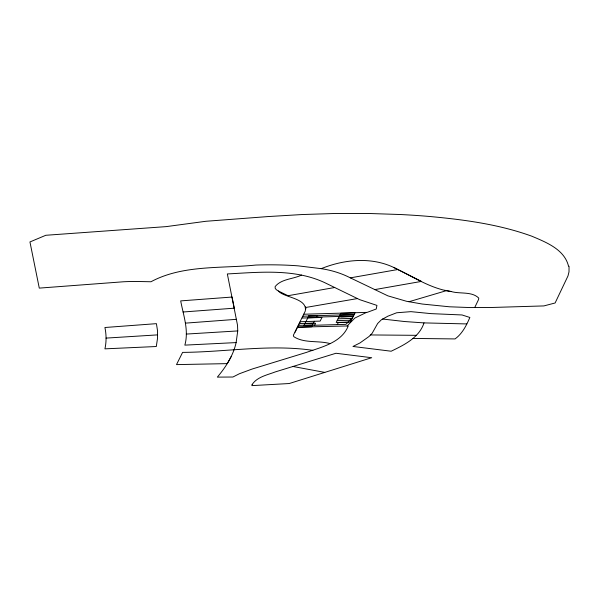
<?xml version="1.0" encoding="UTF-8"?>
<svg xmlns="http://www.w3.org/2000/svg" width="599" height="599" viewBox="0 0 599 599"><rect width="100%" height="100%" fill="white"/><g stroke="black" fill="none" stroke-linecap="round" stroke-linejoin="round"><path stroke-width="0.9" d="M157.485 334.886L157.492 330.543L156.421 323.655L104.915 327.503C106.405 334.542 106.487 341.819 104.93 348.85L156.294 346.514L157.5 338.495L157.485 334.886L106.03 338.106M183.054 311.997L234.314 308.178L232.038 297.052L180.688 300.893C183.391 315.388 189.029 330.304 184.851 345.129L236.118 342.591L237.743 330.925L237.526 325.279L227.343 273.945C259.614 272.216 294.476 268.517 324.651 282.616L359.617 299.635L376.936 305.4L376.232 309.009L367.15 312.379L303.76 314.235M301.514 275.061C293.211 279.231 281.26 278.79 275.143 286.607L275.173 288.179L276.251 289.661L278.355 291.009C284.188 297.845 307.624 298.017 305.303 311.023L293.36 335.29L293.735 336.623C304.105 343.519 318.324 340.352 329.914 343.556M236.118 342.591C233.258 355.589 225.816 367.052 217.355 377.115L232.914 377.018L239.405 373.739L252.186 369.021L306.403 352.414C321.753 346.978 341.572 342.695 348.274 325.938L297.523 327.181L295.112 332.213M466.808 323.932L424.017 322.898C419.24 337.656 404.108 344.979 391.162 351.224L352.953 346.469L359.984 342.942L369.021 336.496L372.166 333.261L377.647 323.505L381.376 319.784L387.95 316.152L396.673 312.768L410.929 311.652L430.951 313.621L462.039 314.962L469.863 317.463C466.381 325.497 462.346 333.68 455.038 338.929L412.891 338.435M474.7 307.594L478.601 299.455L478.758 298.092C471.787 291.121 459.897 294.191 451.069 291.496C431.699 288.89 415.04 277.869 397.766 269.528C374.285 256.394 345.421 258.843 321.229 268.659L298.317 265.866A115.929 28.827 -3.8 0 0 255.908 265.043C221.053 268.644 182.792 264.653 150.963 281.755L138.556 281.508A56.89 14.144 -3.8 0 0 123.394 281.777L39.279 288.112L29.95 241.951L45.816 235.28L166.178 226.624L205.891 221.278L268.082 216.568L302.008 214.547L335.687 213.469L368.58 213.476L400.282 214.517A274.971 68.383 -3.8 0 1 430.389 216.553C464.727 219.743 499.356 224.4 531.919 236.246C546.206 242.31 564.595 249.461 568.541 266.293L569.05 266.256L569.005 271.849L567.994 275.922L555.116 302.974L543.907 305.917L491.158 307.497L470.215 307.564L449.497 306.793L422.347 304.045L406.601 301.304L387.89 295.854L350.333 277.861C341.235 273.166 331.329 270.209 321.229 268.659M314.497 321.281L311.69 326.769L297.516 327.181L300.331 321.7L320.128 321.116L322 317.463L302.203 318.039L303.139 316.212L317.305 315.8L316.369 317.627M314.595 325.264L315.613 323.28L304.898 323.595M318.803 317.043L318.608 317.433L307.893 317.747M337.267 324.606L338.285 322.621L347.892 322.337M341.482 316.377L341.28 316.766L352.953 316.429M231.169 356.607L227.276 363.623L176.51 364.611L182.598 352.384C225.943 352.092 269.647 344.028 312.873 350.348M347.135 325.961L354.84 318.062L366.536 312.393M408.907 301.746L446.517 290.627M350.333 277.861L397.766 269.528M334.721 287.513L288.014 295.711L278.355 291.009M374.532 289.646L421.486 281.403L394.105 267.641M305.894 308.882L305.655 307.489L357.423 298.572M185.45 323.138L236.575 319.312M186.304 334.07L237.743 330.925M339.94 315.134L354.114 314.722M308.088 317.358L353.148 316.04M339.004 316.961L353.178 316.549M338.068 318.795L352.242 318.376M337.132 320.622L351.306 320.203M299.395 323.527L313.562 323.108M298.459 325.354L312.626 324.935M370.541 334.946L416.402 335.328M424.017 322.898L404.542 321.528L382.551 319.027M293.023 366.491L324.785 372.398M444.862 290.305L451.069 291.496M305.55 306.785L305.655 307.489M252.164 384.431L251.85 385.629L289.227 383.532L371.687 357.715L335.972 353.26L275.338 371.897C267.281 374.989 257.308 376.831 252.164 384.431M308.844 315.883L303.88 325.579L345.93 324.351L352.175 317.949L353.904 314.565L308.844 315.883M340.876 313.307L336.196 322.449L350.37 322.03L355.05 312.895L340.876 313.307"/></g></svg>
